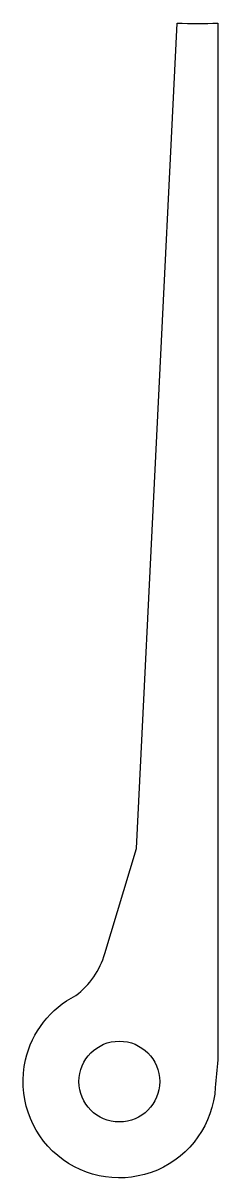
# Model space of a CAD drawing. Header units: millimetres. Extents: x -27 to 0, y 0 to 160.
import ezdxf

# ---------------------------------------------------------------- set-up
doc = ezdxf.new("R2010")
doc.units = ezdxf.units.MM

msp = doc.modelspace()

# ---------------------------------------------------------------- linework, layer by layer
msp.add_lwpolyline([(-15.66, 31.2), (-11.28, 45.75), (-5.65, 160.07, 0.024612), (0, 160.07), (0, 16.45, 0.0152), (-0.36, 12.63, -1.085088), (-26.68, 16.45, -0.222746), (-19.7, 25.37, 0.158072)], format="xyb", close=True)
msp.add_circle((-13.67, 13.46), 5.6)

doc.saveas('drawing.dxf')
